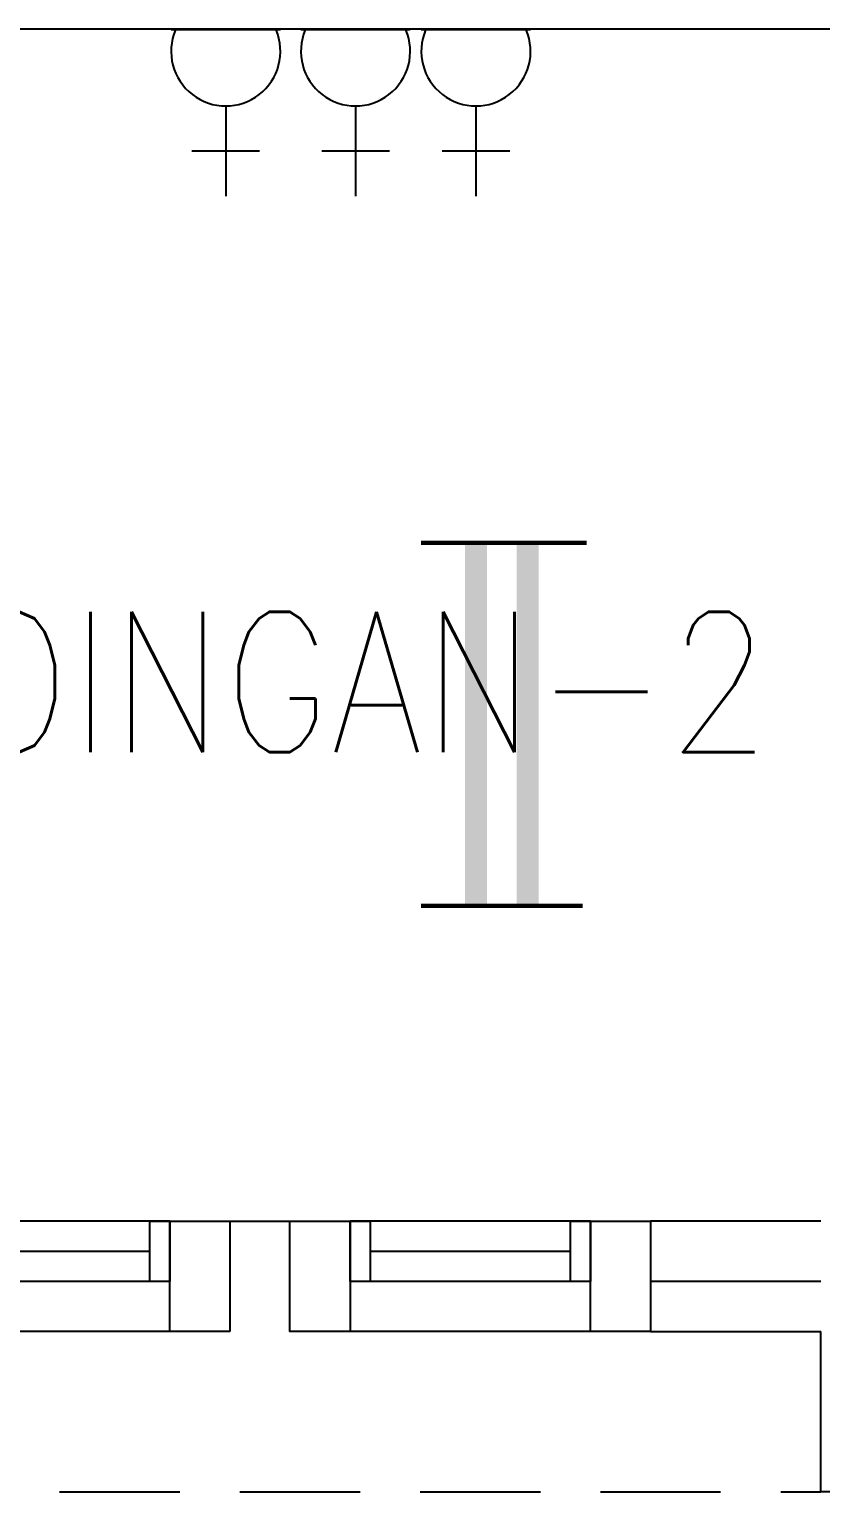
# Model space of a CAD drawing. Header units: inches. Extents: x 16928 to 514628, y -1471 to 241387.
# Drawn here: x 314817 to 316792, y 20631 to 24281 of the extents above; entities that cross this region are included whole.
import ezdxf
from ezdxf.enums import TextEntityAlignment as Align

# ---------------------------------------------------------------- set-up
doc = ezdxf.new("R2010")
doc.units = ezdxf.units.IN
doc.header["$MEASUREMENT"] = 0
doc.linetypes.add('HIDDEN', pattern=[0.375, 0.25, -0.125])
for name, color, linetype in [('ELECT', 6, 'Continuous'), ('FITTING', 8, 'Continuous'), ('LW', 2, 'Continuous'), ('partition', 8, 'Continuous'), ('WALL', 1, 'Continuous'), ('WIN', 9, 'Continuous')]:
    doc.layers.add(name, color=color, linetype=linetype)
doc.layers.add('t3', color=8, linetype='Continuous', lineweight=25)
doc.styles.add('LAILA', font='romans.shx', dxfattribs={"width": 0.85})

# ---------------------------------------------------------------- blocks, each defined once
blk = doc.blocks.new('AW30')
at = {"layer": 'WALL'}
for points in [[(-2473393.4, -914141.5), (-2473243.4, -914141.5), (-2473243.4, -913866.5), (-2473393.4, -913866.5)], [(-2472643.4, -914141.5), (-2472493.4, -914141.5), (-2472493.4, -913866.5), (-2472643.4, -913866.5)]]:
    blk.add_lwpolyline(points, close=True, dxfattribs=at)
at = {"layer": 'WIN', "color": 1}
for p, q in [((-2473243.4, -913866.5), (-2472643.4, -913866.5)), ((-2473193.4, -913941.5), (-2472693.4, -913941.5)), ((-2473218.4, -914016.5), (-2472643.4, -914016.5))]:
    blk.add_line(p, q, dxfattribs=at)
at = {"layer": 'WIN', "color": 2}
blk.add_line((-2473243.4, -914141.5), (-2472643.4, -914141.5), dxfattribs=at)
at = {"layer": 'WIN', "color": 1}
for points in [[(-2473243.4, -914016.5), (-2473193.4, -914016.5), (-2473193.4, -913866.5), (-2473243.4, -913866.5)], [(-2472693.4, -914016.5), (-2472643.4, -914016.5), (-2472643.4, -913866.5), (-2472693.4, -913866.5)]]:
    blk.add_lwpolyline(points, close=True, dxfattribs=at)

msp = doc.modelspace()

# ---------------------------------------------------------------- linework, layer by layer
at = {"layer": 'ELECT', "color": 6}
for p, q in [((315443.6, 24278.9), (315170.8, 24278.9)), ((315767.6, 24278.9), (315494.8, 24278.9)), ((316068.1, 24278.9), (315795.3, 24278.9)), ((315307.2, 24089.1), (315307.2, 23864.1)), ((315631.2, 24089.1), (315631.2, 23864.1)), ((315931.7, 24089.1), (315931.7, 23864.1)), ((315391.6, 23976.6), (315222.8, 23976.6)), ((315715.6, 23976.6), (315546.8, 23976.6)), ((316016.1, 23976.6), (315847.3, 23976.6))]:
    msp.add_line(p, q, dxfattribs=at)
for centre in [(315307.2, 24225.5), (315631.2, 24225.5), (315931.7, 24225.5)]:
    msp.add_arc(centre, 136.4, 156.9763, 23.0237, dxfattribs=at)
at = {"layer": 'FITTING', "color": 3}
for points, const_width in [([(315794.3, 22999.1), (316079.3, 22999.1)], 10.9), ([(315794.3, 22999.1), (316079.3, 22999.1)], 10.9), ([(315931.9, 22093.1), (315931.9, 22993.1)], 54.6), ([(315931.9, 22093.1), (315931.9, 22993.1)], 54.6), ([(315933, 22999.1), (316208.2, 22999.1)], 10.9), ([(315933, 22999.1), (316208.2, 22999.1)], 10.9), ([(316060.7, 22093.1), (316060.7, 22993.1)], 54.6), ([(316060.7, 22093.1), (316060.7, 22993.1)], 54.6), ([(315794.3, 22093.1), (316069.5, 22093.1)], 10.9), ([(315794.3, 22093.1), (316069.5, 22093.1)], 10.9), ([(315923.1, 22093.1), (316198.3, 22093.1)], 10.9), ([(315923.1, 22093.1), (316198.3, 22093.1)], 10.9)]:
    msp.add_lwpolyline(points, dxfattribs=dict(at, const_width=const_width))
at = {"layer": 'LW', "linetype": 'HIDDEN', "ltscale": 1200}
msp.add_line((313992.5, 20630.5), (316792.5, 20630.5), dxfattribs=at)
at = {"layer": 'partition'}
msp.add_line((316867.5, 24280.5), (312142.5, 24280.5), dxfattribs=at)
at = {"layer": 'WALL'}
for p, q in [((315167.5, 21305.5), (315617.5, 21305.5)), ((316792.5, 21305.5), (316367.5, 21305.5)), ((316792.5, 21155.5), (316367.5, 21155.5)), ((316792.5, 20630.5), (316792.5, 21030.5)), ((317542.5, 20630.5), (316792.5, 20630.5))]:
    msp.add_line(p, q, dxfattribs=at)
at = {"layer": 'WIN'}
msp.add_line((316367.5, 21030.5), (316792.5, 21030.5), dxfattribs=at)

# ---------------------------------------------------------------- block references
at = {"layer": 'WIN', "xscale": -1}
for p in [(-2158075.9, 935172), (-2157025.9, 935172)]:
    msp.add_blockref('AW30', p, dxfattribs=at)

# ---------------------------------------------------------------- texts
at = {"layer": 't3', "style": 'LAILA', "width": 0.85}
msp.add_text('BILIK RUNDINGAN-2', height=350, dxfattribs=at).set_placement((312662.1, 22826.6), align=Align.TOP_LEFT)

doc.saveas('drawing.dxf')
